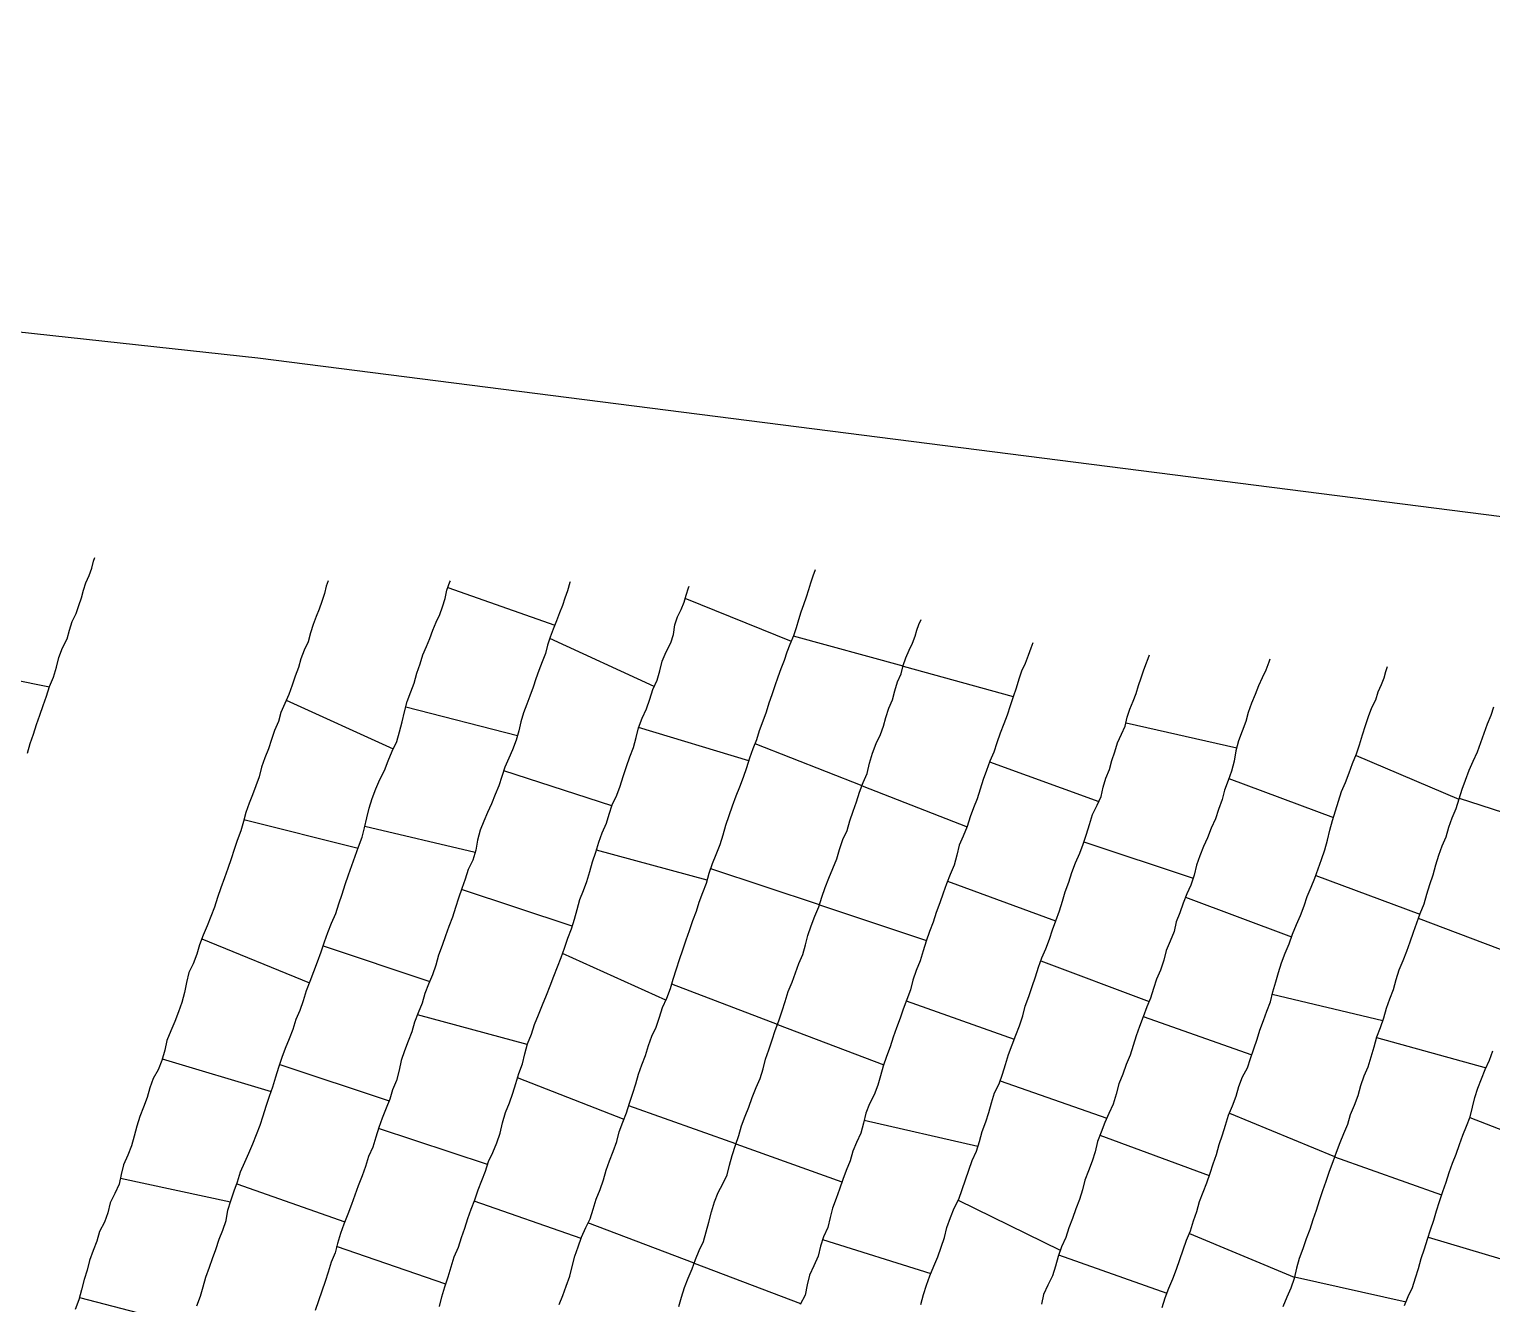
# Model space of a CAD drawing. Extents: x 703186 to 703989, y 1560402 to 1561368.
# Drawn here: x 703787.1 to 703844.8, y 1560850.6 to 1560900.9 of the extents above; entities that cross this region are included whole.
import ezdxf

# ---------------------------------------------------------------- set-up
doc = ezdxf.new("R2010")
doc.units = 0
for name, color, linetype in [('10124_2002_REAL', 30, 'Continuous'), ('AGROCAD PLL', 7, 'Continuous'), ('PANTE_2002', 7, 'Continuous')]:
    doc.layers.add(name, color=color, linetype=linetype)

msp = doc.modelspace()

# ---------------------------------------------------------------- linework, layer by layer
at = {"layer": '10124_2002_REAL'}
for points in [[(703787.0448, 1560872.3797), (703787.1499, 1560872.7579), (703787.278, 1560873.13), (703787.3974, 1560873.5001), (703787.5329, 1560873.8711), (703787.6568, 1560874.2498), (703787.7987, 1560874.621), (703787.9132, 1560875.0085), (703788.0691, 1560875.3672), (703788.1852, 1560875.7627), (703788.2803, 1560876.1531), (703788.4252, 1560876.5362), (703788.6064, 1560876.8899), (703788.6984, 1560877.2253), (703788.8073, 1560877.5685), (703788.9646, 1560877.8844), (703789.0645, 1560878.1988), (703789.1697, 1560878.4971), (703789.2556, 1560878.8028), (703789.3534, 1560879.0982), (703789.4822, 1560879.3878), (703789.581, 1560879.6699), (703789.6473, 1560879.9458), (703789.6999, 1560880.094)], [(703808.0243, 1560850.6154), (703808.1769, 1560850.9779), (703808.3014, 1560851.3467), (703808.4451, 1560851.7322), (703808.5467, 1560852.1247), (703808.6536, 1560852.5235), (703808.7816, 1560852.9005), (703808.9108, 1560853.2725), (703809.0757, 1560853.6581), (703809.248, 1560854.0035), (703809.3654, 1560854.3808), (703809.4892, 1560854.7688), (703809.6455, 1560855.1565), (703809.773, 1560855.5416), (703809.8888, 1560855.9261), (703810.02, 1560856.2898), (703810.1673, 1560856.6605), (703810.3084, 1560857.049), (703810.3955, 1560857.4357), (703810.547, 1560857.8136), (703810.6931, 1560858.1881), (703810.8074, 1560858.568), (703810.942, 1560858.9546), (703811.0515, 1560859.3295), (703811.1598, 1560859.7063), (703811.2979, 1560860.08), (703811.4365, 1560860.4466), (703811.5547, 1560860.8343), (703811.6901, 1560861.2123), (703811.8515, 1560861.5661), (703811.9933, 1560861.9596), (703812.109, 1560862.3322), (703812.2749, 1560862.7008), (703812.4276, 1560863.0874), (703812.5328, 1560863.4627), (703812.6558, 1560863.8655), (703812.7791, 1560864.2377), (703812.9054, 1560864.6188), (703813.0484, 1560865.0092), (703813.1726, 1560865.3711), (703813.3096, 1560865.7668), (703813.4542, 1560866.1359), (703813.5595, 1560866.4979), (703813.6979, 1560866.8745), (703813.84, 1560867.2509), (703813.9446, 1560867.6355), (703814.0822, 1560868.0139), (703814.2297, 1560868.3821), (703814.3829, 1560868.7639), (703814.5017, 1560869.146), (703814.6127, 1560869.5319), (703814.7416, 1560869.9111), (703814.8742, 1560870.2999), (703815.0112, 1560870.694), (703815.1594, 1560871.0505), (703815.3052, 1560871.4282), (703815.4385, 1560871.8086), (703815.5534, 1560872.1891), (703815.6843, 1560872.5556), (703815.831, 1560872.9153), (703815.9383, 1560873.2687), (703816.0787, 1560873.6499), (703816.2193, 1560874.0052), (703816.3157, 1560874.3572), (703816.4406, 1560874.6908), (703816.5606, 1560875.043), (703816.6784, 1560875.3803), (703816.7948, 1560875.7154), (703816.9199, 1560876.0457), (703817.0344, 1560876.3751), (703817.1524, 1560876.6813), (703817.2865, 1560877.0146), (703817.3919, 1560877.3361), (703817.486, 1560877.6507), (703817.5801, 1560877.953), (703817.6911, 1560878.2446), (703817.793, 1560878.5453), (703817.8821, 1560878.8345), (703817.9661, 1560879.1018), (703818.0593, 1560879.368), (703818.1533, 1560879.6281)], [(703798.9171, 1560879.1723), (703798.8357, 1560878.9697), (703798.7633, 1560878.6793), (703798.6593, 1560878.3618), (703798.5553, 1560878.0598), (703798.4431, 1560877.7642), (703798.326, 1560877.4458), (703798.2149, 1560877.1162), (703798.1198, 1560876.7722), (703797.9631, 1560876.4376), (703797.8345, 1560876.0966), (703797.7374, 1560875.7509), (703797.6156, 1560875.4091), (703797.4944, 1560875.0588), (703797.3615, 1560874.6947), (703797.1985, 1560874.3357), (703797.047, 1560873.9838), (703796.9467, 1560873.6192), (703796.7976, 1560873.2714), (703796.6761, 1560872.9069), (703796.5582, 1560872.5491), (703796.414, 1560872.1884), (703796.2847, 1560871.8164), (703796.1881, 1560871.4431), (703796.0521, 1560871.0845), (703795.9273, 1560870.7323), (703795.7874, 1560870.3947), (703795.6557, 1560870.0386), (703795.5652, 1560869.6796), (703795.4614, 1560869.3095), (703795.3193, 1560868.9345), (703795.205, 1560868.5768), (703795.0883, 1560868.2016), (703794.9466, 1560867.8268), (703794.8146, 1560867.4573), (703794.681, 1560867.0662), (703794.545, 1560866.6774), (703794.4257, 1560866.3029), (703794.2867, 1560865.9347), (703794.1399, 1560865.5639), (703793.9824, 1560865.1886), (703793.829, 1560864.8123), (703793.7257, 1560864.4421), (703793.5877, 1560864.0649), (703793.4166, 1560863.7226), (703793.3193, 1560863.3281), (703793.2383, 1560862.9315), (703793.1359, 1560862.5406), (703793.0074, 1560862.1642), (703792.8585, 1560861.7832), (703792.7006, 1560861.4115), (703792.5475, 1560861.0403), (703792.4645, 1560860.6508), (703792.3446, 1560860.2518), (703792.1999, 1560859.8774), (703792.0002, 1560859.533), (703791.8716, 1560859.1687), (703791.7649, 1560858.7849), (703791.6253, 1560858.4019), (703791.4813, 1560858.0376), (703791.3664, 1560857.6575), (703791.2528, 1560857.2596), (703791.1556, 1560856.885), (703791.0055, 1560856.5077), (703790.8371, 1560856.1329), (703790.7476, 1560855.7541), (703790.6634, 1560855.3639), (703790.4912, 1560855.0012), (703790.3051, 1560854.6322), (703790.2167, 1560854.2367), (703790.0819, 1560853.8619), (703789.8825, 1560853.4942), (703789.7839, 1560853.1142), (703789.636, 1560852.7492), (703789.4979, 1560852.3557), (703789.399, 1560851.9793), (703789.283, 1560851.6022), (703789.1708, 1560851.2021), (703789.0669, 1560850.8049), (703788.9294, 1560850.417)], [(703793.7228, 1560850.5626), (703793.875, 1560850.9524), (703793.9832, 1560851.3168), (703794.0873, 1560851.6939), (703794.2277, 1560852.0876), (703794.3505, 1560852.4388), (703794.4815, 1560852.7952), (703794.6066, 1560853.1976), (703794.7499, 1560853.5488), (703794.8814, 1560853.9369), (703794.9518, 1560854.3462), (703795.0671, 1560854.7108), (703795.2004, 1560855.098), (703795.3302, 1560855.4646), (703795.4481, 1560855.8488), (703795.6196, 1560856.2327), (703795.7845, 1560856.5872), (703795.9438, 1560856.9597), (703796.0789, 1560857.3311), (703796.231, 1560857.693), (703796.3421, 1560858.0665), (703796.4672, 1560858.4448), (703796.5958, 1560858.8438), (703796.7294, 1560859.2141), (703796.8506, 1560859.6), (703796.966, 1560859.9876), (703797.0945, 1560860.3751), (703797.2295, 1560860.7362), (703797.3873, 1560861.1114), (703797.5303, 1560861.487), (703797.6513, 1560861.8728), (703797.8089, 1560862.2376), (703797.9353, 1560862.6199), (703798.0543, 1560863.007), (703798.2077, 1560863.3809), (703798.3507, 1560863.7646), (703798.4898, 1560864.1385), (703798.6307, 1560864.5304), (703798.7655, 1560864.9317), (703798.9012, 1560865.2994), (703799.0435, 1560865.6726), (703799.2094, 1560866.0482), (703799.3274, 1560866.4349), (703799.4666, 1560866.8098), (703799.5832, 1560867.1895), (703799.7142, 1560867.5773), (703799.8462, 1560867.9425), (703799.9725, 1560868.315), (703800.1157, 1560868.6802), (703800.2475, 1560869.06), (703800.3437, 1560869.434), (703800.4336, 1560869.8166), (703800.5362, 1560870.2085), (703800.6473, 1560870.5862), (703800.7876, 1560870.9623), (703800.9508, 1560871.3357), (703801.1404, 1560871.6963), (703801.2804, 1560872.0777), (703801.4383, 1560872.4503), (703801.6171, 1560872.8292), (703801.7307, 1560873.219), (703801.8344, 1560873.612), (703801.9303, 1560874.0078), (703802.0327, 1560874.4082), (703802.1703, 1560874.7895), (703802.3015, 1560875.1423), (703802.4065, 1560875.5333), (703802.5409, 1560875.9017), (703802.6544, 1560876.2532), (703802.7926, 1560876.5832), (703802.9282, 1560876.902), (703803.0479, 1560877.2279), (703803.172, 1560877.545), (703803.3142, 1560877.8439), (703803.4189, 1560878.1498), (703803.5285, 1560878.4745), (703803.6009, 1560878.8066), (703803.7163, 1560879.1328), (703803.738, 1560879.1713)], [(703808.464, 1560879.1317), (703808.4542, 1560879.1047), (703808.3591, 1560878.7842), (703808.2579, 1560878.488), (703808.163, 1560878.2022), (703808.0434, 1560877.9147), (703807.9223, 1560877.5937), (703807.7939, 1560877.2733), (703807.6749, 1560876.9516), (703807.57, 1560876.6306), (703807.4834, 1560876.3081), (703807.3565, 1560875.9785), (703807.2272, 1560875.6421), (703807.1134, 1560875.3088), (703807.0017, 1560874.9736), (703806.878, 1560874.6291), (703806.7523, 1560874.307), (703806.627, 1560873.9709), (703806.522, 1560873.6092), (703806.4422, 1560873.2552), (703806.3337, 1560872.8903), (703806.1897, 1560872.5099), (703806.0381, 1560872.1734), (703805.8896, 1560871.8237), (703805.7711, 1560871.4546), (703805.6432, 1560871.0906), (703805.5015, 1560870.7385), (703805.3603, 1560870.3805), (703805.1986, 1560870.0329), (703805.0513, 1560869.6861), (703804.9059, 1560869.331), (703804.8063, 1560868.9437), (703804.7338, 1560868.5437), (703804.6207, 1560868.1552), (703804.4412, 1560867.7824), (703804.3246, 1560867.4065), (703804.1882, 1560867.0318), (703804.059, 1560866.6571), (703803.933, 1560866.2846), (703803.8144, 1560865.9035), (703803.681, 1560865.5325), (703803.5452, 1560865.1615), (703803.4085, 1560864.7838), (703803.2656, 1560864.4096), (703803.1615, 1560864.0136), (703803.0341, 1560863.6291), (703802.8748, 1560863.2614), (703802.7249, 1560862.8907), (703802.6218, 1560862.51), (703802.4692, 1560862.1318), (703802.3163, 1560861.7643), (703802.2134, 1560861.3781), (703802.0658, 1560861.0082), (703801.9259, 1560860.6246), (703801.7971, 1560860.2531), (703801.7152, 1560859.8633), (703801.6051, 1560859.4628), (703801.446, 1560859.0905), (703801.3431, 1560858.7246), (703801.2044, 1560858.3598), (703801.0464, 1560857.9767), (703800.9129, 1560857.6027), (703800.7924, 1560857.2178), (703800.6692, 1560856.8321), (703800.5101, 1560856.4533), (703800.3804, 1560856.0589), (703800.2492, 1560855.6919), (703800.0966, 1560855.3078), (703799.9677, 1560854.927), (703799.8312, 1560854.5607), (703799.6852, 1560854.1768), (703799.529, 1560853.7932), (703799.4018, 1560853.419), (703799.2783, 1560853.0214), (703799.1823, 1560852.6583), (703799.0326, 1560852.2864), (703798.907, 1560851.8991), (703798.7924, 1560851.531), (703798.66, 1560851.1465), (703798.5268, 1560850.7599), (703798.3938, 1560850.386)], [(703803.3019, 1560850.5404), (703803.3981, 1560850.9258), (703803.519, 1560851.3197), (703803.6524, 1560851.7087), (703803.7611, 1560852.1077), (703803.8884, 1560852.4986), (703804.0562, 1560852.8778), (703804.1743, 1560853.2593), (703804.3004, 1560853.6246), (703804.4303, 1560854.0094), (703804.5593, 1560854.3765), (703804.702, 1560854.7544), (703804.8339, 1560855.1449), (703804.9724, 1560855.5075), (703805.1153, 1560855.8858), (703805.2396, 1560856.2607), (703805.4075, 1560856.6126), (703805.573, 1560857.0042), (703805.6957, 1560857.3847), (703805.7923, 1560857.7916), (703805.9081, 1560858.1921), (703806.0681, 1560858.5762), (703806.1941, 1560858.9591), (703806.3223, 1560859.3414), (703806.4356, 1560859.7372), (703806.5834, 1560860.1174), (703806.6718, 1560860.5059), (703806.7789, 1560860.9039), (703806.9332, 1560861.2839), (703807.0589, 1560861.6646), (703807.2124, 1560862.0511), (703807.3766, 1560862.4374), (703807.5262, 1560862.8203), (703807.6781, 1560863.1938), (703807.8154, 1560863.5766), (703807.9616, 1560863.9476), (703808.1065, 1560864.316), (703808.2373, 1560864.6845), (703808.3765, 1560865.0735), (703808.5109, 1560865.4391), (703808.6375, 1560865.8231), (703808.7382, 1560866.2029), (703808.8465, 1560866.5964), (703808.9854, 1560866.9508), (703809.123, 1560867.3152), (703809.2409, 1560867.707), (703809.3511, 1560868.0815), (703809.4732, 1560868.4687), (703809.5889, 1560868.8613), (703809.7296, 1560869.2324), (703809.898, 1560869.6129), (703810.0062, 1560869.968), (703810.1244, 1560870.334), (703810.3095, 1560870.7104), (703810.4414, 1560871.0745), (703810.5592, 1560871.4537), (703810.6856, 1560871.8535), (703810.8227, 1560872.2284), (703810.9583, 1560872.5972), (703811.0628, 1560872.9894), (703811.1583, 1560873.3686), (703811.3063, 1560873.7599), (703811.4707, 1560874.1187), (703811.6025, 1560874.5086), (703811.7262, 1560874.8877), (703811.8932, 1560875.251), (703812.0069, 1560875.6279), (703812.1009, 1560876.003), (703812.2465, 1560876.3784), (703812.431, 1560876.7213), (703812.5453, 1560877.0628), (703812.5938, 1560877.4329), (703812.7042, 1560877.751), (703812.8464, 1560878.047), (703812.9585, 1560878.334), (703813.0355, 1560878.6109), (703813.1332, 1560878.8926), (703813.1586, 1560878.9578)], [(703812.7483, 1560850.5349), (703812.8644, 1560850.9122), (703812.9707, 1560851.2898), (703813.1192, 1560851.661), (703813.2762, 1560852.0319), (703813.4133, 1560852.3932), (703813.5566, 1560852.7458), (703813.7276, 1560853.0999), (703813.8287, 1560853.4822), (703813.9324, 1560853.8717), (703814.04, 1560854.2722), (703814.1649, 1560854.6683), (703814.3089, 1560855.0326), (703814.4891, 1560855.3866), (703814.6613, 1560855.7373), (703814.7568, 1560856.1219), (703814.8564, 1560856.5004), (703814.9842, 1560856.9061), (703815.1187, 1560857.2831), (703815.2277, 1560857.6653), (703815.3762, 1560858.0497), (703815.5199, 1560858.4118), (703815.6479, 1560858.7915), (703815.8036, 1560859.1754), (703815.9609, 1560859.5424), (703816.0778, 1560859.916), (703816.1771, 1560860.2991), (703816.3097, 1560860.672), (703816.4416, 1560861.0633), (703816.5605, 1560861.4346), (703816.7044, 1560861.8138), (703816.8307, 1560862.2021), (703816.948, 1560862.5806), (703817.0688, 1560862.9693), (703817.2266, 1560863.3363), (703817.3603, 1560863.7033), (703817.4828, 1560864.0775), (703817.6419, 1560864.4297), (703817.7532, 1560864.8068), (703817.8471, 1560865.1837), (703817.9722, 1560865.5544), (703818.1146, 1560865.9396), (703818.2782, 1560866.3139), (703818.4021, 1560866.686), (703818.533, 1560867.0768), (703818.6775, 1560867.4397), (703818.8354, 1560867.823), (703818.9913, 1560868.1993), (703819.0898, 1560868.5792), (703819.2215, 1560868.9662), (703819.3944, 1560869.3229), (703819.5067, 1560869.7019), (703819.6392, 1560870.0883), (703819.765, 1560870.4522), (703819.8844, 1560870.8323), (703820.0336, 1560871.2134), (703820.1868, 1560871.5744), (703820.284, 1560871.9738), (703820.3913, 1560872.3716), (703820.5409, 1560872.7507), (703820.7075, 1560873.1059), (703820.8284, 1560873.4403), (703820.9241, 1560873.7881), (703821.0361, 1560874.145), (703821.1853, 1560874.4788), (703821.28, 1560874.8381), (703821.3867, 1560875.1835), (703821.5229, 1560875.51), (703821.611, 1560875.8325), (703821.7118, 1560876.1368), (703821.8446, 1560876.4356), (703821.9792, 1560876.7174), (703822.0847, 1560876.9847), (703822.15, 1560877.2255), (703822.2275, 1560877.4527), (703822.3149, 1560877.6463)], [(703826.7302, 1560876.7288), (703826.6435, 1560876.5125), (703826.5453, 1560876.2276), (703826.4213, 1560875.9138), (703826.2797, 1560875.6067), (703826.174, 1560875.2877), (703826.0647, 1560874.9432), (703825.9488, 1560874.5973), (703825.8304, 1560874.2416), (703825.706, 1560873.8797), (703825.579, 1560873.5252), (703825.438, 1560873.1658), (703825.3049, 1560872.7869), (703825.1822, 1560872.4172), (703825.0295, 1560872.0587), (703824.8954, 1560871.6895), (703824.7629, 1560871.3413), (703824.6479, 1560870.9543), (703824.5325, 1560870.5756), (703824.3829, 1560870.2176), (703824.2501, 1560869.8624), (703824.1371, 1560869.4741), (703823.9754, 1560869.1042), (703823.8191, 1560868.7393), (703823.7302, 1560868.345), (703823.6223, 1560867.9525), (703823.458, 1560867.5846), (703823.3224, 1560867.2176), (703823.1842, 1560866.8471), (703823.0538, 1560866.4678), (703822.9152, 1560866.0887), (703822.7878, 1560865.7119), (703822.6408, 1560865.3335), (703822.5186, 1560864.9535), (703822.3974, 1560864.5692), (703822.2791, 1560864.1809), (703822.1251, 1560863.8045), (703821.9926, 1560863.4178), (703821.8907, 1560863.0315), (703821.7453, 1560862.6552), (703821.6101, 1560862.2762), (703821.4844, 1560861.9175), (703821.349, 1560861.5347), (703821.2098, 1560861.162), (703821.0902, 1560860.7894), (703820.9495, 1560860.4072), (703820.8236, 1560860.0205), (703820.7182, 1560859.6439), (703820.605, 1560859.27), (703820.4651, 1560858.8969), (703820.278, 1560858.5353), (703820.1315, 1560858.1685), (703820.0402, 1560857.7727), (703819.9302, 1560857.3825), (703819.7657, 1560857.0122), (703819.6231, 1560856.6642), (703819.5165, 1560856.2896), (703819.3573, 1560855.9127), (703819.2239, 1560855.555), (703819.0897, 1560855.1659), (703818.9668, 1560854.7966), (703818.8168, 1560854.4266), (703818.7219, 1560854.0483), (703818.6316, 1560853.6615), (703818.4566, 1560853.2948), (703818.3378, 1560852.9188), (703818.2468, 1560852.5324), (703818.0766, 1560852.1495), (703817.9147, 1560851.7735), (703817.8174, 1560851.3985), (703817.7415, 1560850.9877), (703817.5373, 1560850.6195)], [(703822.299, 1560850.6124), (703822.4069, 1560851.0099), (703822.5327, 1560851.386), (703822.6626, 1560851.7536), (703822.8164, 1560852.135), (703822.9777, 1560852.4981), (703823.1066, 1560852.8819), (703823.2358, 1560853.2584), (703823.3358, 1560853.6587), (703823.4795, 1560854.0517), (703823.6255, 1560854.4161), (703823.803, 1560854.7774), (703823.9417, 1560855.1586), (703824.068, 1560855.5411), (703824.1989, 1560855.917), (703824.3349, 1560856.2976), (703824.4961, 1560856.6732), (703824.6155, 1560857.0557), (703824.7205, 1560857.4492), (703824.8697, 1560857.8269), (703824.99, 1560858.1915), (703825.0943, 1560858.5769), (703825.2059, 1560858.9663), (703825.394, 1560859.3214), (703825.5272, 1560859.7029), (703825.6449, 1560860.0882), (703825.7653, 1560860.4789), (703825.9083, 1560860.8631), (703826.0584, 1560861.245), (703826.203, 1560861.6203), (703826.3248, 1560862.0076), (703826.4239, 1560862.3968), (703826.5688, 1560862.7788), (703826.697, 1560863.1666), (703826.8271, 1560863.5424), (703826.944, 1560863.9292), (703827.0821, 1560864.2991), (703827.2369, 1560864.6547), (703827.379, 1560865.0306), (703827.5037, 1560865.4022), (703827.628, 1560865.7616), (703827.7712, 1560866.1479), (703827.8904, 1560866.5282), (703828.0051, 1560866.9003), (703828.1447, 1560867.2837), (703828.2659, 1560867.6691), (703828.4113, 1560868.0456), (703828.5826, 1560868.4271), (703828.7136, 1560868.7826), (703828.8441, 1560869.1774), (703828.9604, 1560869.5601), (703829.084, 1560869.9535), (703829.2618, 1560870.3176), (703829.4158, 1560870.6662), (703829.5033, 1560871.0389), (703829.6071, 1560871.3919), (703829.753, 1560871.7257), (703829.8496, 1560872.0849), (703829.9634, 1560872.4323), (703830.0622, 1560872.783), (703830.2194, 1560873.1268), (703830.3738, 1560873.4457), (703830.4514, 1560873.7889), (703830.5488, 1560874.1149), (703830.6845, 1560874.4262), (703830.8087, 1560874.7284), (703830.8962, 1560875.042), (703831.0016, 1560875.3427), (703831.0993, 1560875.6187), (703831.1873, 1560875.8715), (703831.2793, 1560876.1063), (703831.3355, 1560876.2478)], [(703836.0773, 1560876.0897), (703836.0333, 1560875.9604), (703835.9254, 1560875.65), (703835.7779, 1560875.3492), (703835.6366, 1560875.025), (703835.4967, 1560874.6924), (703835.3521, 1560874.3451), (703835.2224, 1560873.9838), (703835.1261, 1560873.6185), (703834.9907, 1560873.2471), (703834.8448, 1560872.8633), (703834.7404, 1560872.469), (703834.6654, 1560872.0628), (703834.568, 1560871.67), (703834.4282, 1560871.2941), (703834.2942, 1560870.9197), (703834.2014, 1560870.5402), (703834.0478, 1560870.1464), (703833.9284, 1560869.778), (703833.7629, 1560869.4123), (703833.6245, 1560869.0398), (703833.4603, 1560868.6881), (703833.3147, 1560868.325), (703833.1787, 1560867.9601), (703833.0905, 1560867.5551), (703832.9596, 1560867.1715), (703832.8031, 1560866.8254), (703832.6649, 1560866.4554), (703832.5311, 1560866.0778), (703832.3767, 1560865.7212), (703832.3075, 1560865.334), (703832.1399, 1560864.9599), (703831.9888, 1560864.5884), (703831.8929, 1560864.2105), (703831.7579, 1560863.8149), (703831.6046, 1560863.4614), (703831.4915, 1560863.0904), (703831.3665, 1560862.7056), (703831.219, 1560862.3589), (703831.0832, 1560861.975), (703830.9346, 1560861.591), (703830.8047, 1560861.2194), (703830.6838, 1560860.8415), (703830.5644, 1560860.4513), (703830.415, 1560860.095), (703830.2743, 1560859.7128), (703830.1153, 1560859.3216), (703830.018, 1560858.9158), (703829.9018, 1560858.5279), (703829.7282, 1560858.162), (703829.5729, 1560857.7942), (703829.4197, 1560857.4238), (703829.2809, 1560857.0461), (703829.1822, 1560856.6468), (703829.0662, 1560856.2726), (703828.9204, 1560855.8966), (703828.7821, 1560855.5238), (703828.6801, 1560855.1466), (703828.5663, 1560854.7567), (703828.4217, 1560854.3962), (703828.2844, 1560854.0119), (703828.1449, 1560853.6405), (703828.0227, 1560853.266), (703827.8541, 1560852.8908), (703827.719, 1560852.509), (703827.6185, 1560852.1359), (703827.5027, 1560851.7561), (703827.3155, 1560851.3838), (703827.1466, 1560851.0198), (703827.0622, 1560850.6355)], [(703831.8305, 1560850.4969), (703831.9491, 1560850.8852), (703832.0895, 1560851.2632), (703832.2453, 1560851.633), (703832.3961, 1560852.0161), (703832.5297, 1560852.3887), (703832.6552, 1560852.7747), (703832.7939, 1560853.1578), (703832.9454, 1560853.5202), (703833.0669, 1560853.9141), (703833.1967, 1560854.2876), (703833.3025, 1560854.677), (703833.4487, 1560855.0555), (703833.5864, 1560855.4243), (703833.7185, 1560855.8029), (703833.847, 1560856.1669), (703833.9687, 1560856.543), (703834.083, 1560856.9351), (703834.2047, 1560857.3136), (703834.3262, 1560857.6931), (703834.4507, 1560858.084), (703834.6052, 1560858.4591), (703834.7505, 1560858.8368), (703834.8602, 1560859.2233), (703835.0038, 1560859.5965), (703835.1964, 1560859.955), (703835.3164, 1560860.33), (703835.4515, 1560860.7055), (703835.5774, 1560861.0868), (703835.6911, 1560861.4458), (703835.8275, 1560861.8193), (703835.9634, 1560862.1984), (703836.1069, 1560862.5607), (703836.2012, 1560862.9595), (703836.3141, 1560863.3474), (703836.4266, 1560863.7245), (703836.54, 1560864.1066), (703836.6806, 1560864.48), (703836.8378, 1560864.8441), (703836.9784, 1560865.2278), (703837.1293, 1560865.612), (703837.2872, 1560865.9745), (703837.4293, 1560866.3542), (703837.5556, 1560866.7236), (703837.7114, 1560867.0908), (703837.8545, 1560867.4461), (703837.9906, 1560867.8099), (703838.1187, 1560868.1799), (703838.2468, 1560868.5546), (703838.3547, 1560868.9393), (703838.4505, 1560869.3328), (703838.5497, 1560869.718), (703838.6678, 1560870.0931), (703838.7895, 1560870.476), (703838.912, 1560870.8625), (703839.061, 1560871.2218), (703839.2118, 1560871.5916), (703839.3458, 1560871.966), (703839.5049, 1560872.3413), (703839.6159, 1560872.7012), (703839.7412, 1560873.0921), (703839.8596, 1560873.4617), (703839.973, 1560873.8275), (703840.1034, 1560874.1758), (703840.2588, 1560874.4842), (703840.3568, 1560874.7971), (703840.4832, 1560875.0888), (703840.5981, 1560875.3441), (703840.6614, 1560875.5916), (703840.7185, 1560875.7919)], [(703844.9113, 1560874.194), (703844.7967, 1560873.8566), (703844.6508, 1560873.5152), (703844.5241, 1560873.1561), (703844.3959, 1560872.7867), (703844.2568, 1560872.4096), (703844.0948, 1560872.0447), (703843.9283, 1560871.687), (703843.7952, 1560871.2999), (703843.6623, 1560870.9352), (703843.5412, 1560870.5589), (703843.4251, 1560870.1825), (703843.2624, 1560869.8128), (703843.1362, 1560869.4414), (703843.0236, 1560869.0611), (703842.8631, 1560868.705), (703842.7398, 1560868.3389), (703842.6203, 1560867.953), (703842.5175, 1560867.56), (703842.3826, 1560867.1787), (703842.2687, 1560866.7923), (703842.1519, 1560866.4176), (703842.0022, 1560866.0372), (703841.8621, 1560865.6669), (703841.7397, 1560865.2914), (703841.6062, 1560864.9164), (703841.467, 1560864.5504), (703841.3262, 1560864.1745), (703841.1757, 1560863.8063), (703841.0576, 1560863.4331), (703840.9409, 1560863.0376), (703840.797, 1560862.6674), (703840.668, 1560862.299), (703840.5703, 1560861.9134), (703840.4352, 1560861.5377), (703840.2872, 1560861.1665), (703840.1787, 1560860.7747), (703840.0627, 1560860.3789), (703839.9475, 1560859.9857), (703839.7953, 1560859.6228), (703839.6629, 1560859.2424), (703839.5505, 1560858.8468), (703839.4015, 1560858.4669), (703839.2507, 1560858.1062), (703839.1461, 1560857.7177), (703838.9897, 1560857.3476), (703838.8358, 1560856.9919), (703838.6938, 1560856.6213), (703838.5609, 1560856.2481), (703838.4244, 1560855.8674), (703838.2901, 1560855.4731), (703838.153, 1560855.1), (703838.0304, 1560854.7105), (703837.902, 1560854.3232), (703837.7752, 1560853.9626), (703837.6565, 1560853.5808), (703837.5153, 1560853.2091), (703837.3765, 1560852.8193), (703837.2362, 1560852.4351), (703837.1261, 1560852.0512), (703837.0368, 1560851.6508), (703836.906, 1560851.2664), (703836.7474, 1560850.9028), (703836.5941, 1560850.5288)], [(703841.3939, 1560850.5744), (703841.5453, 1560850.9361), (703841.7062, 1560851.2955), (703841.8323, 1560851.665), (703841.9485, 1560852.0417), (703842.0464, 1560852.4323), (703842.1776, 1560852.817), (703842.3056, 1560853.1945), (703842.4161, 1560853.5657), (703842.5465, 1560853.9403), (703842.6602, 1560854.3138), (703842.773, 1560854.689), (703842.9025, 1560855.0772), (703843.0418, 1560855.4492), (703843.1605, 1560855.8275), (703843.2925, 1560856.1897), (703843.4282, 1560856.5564), (703843.5712, 1560856.9308), (703843.6951, 1560857.2967), (703843.8404, 1560857.6533), (703843.9865, 1560858.0286), (703844.0811, 1560858.4001), (703844.1693, 1560858.7847), (703844.2857, 1560859.1584), (703844.4334, 1560859.5264), (703844.5838, 1560859.8943), (703844.7485, 1560860.2635), (703844.8781, 1560860.6345)]]:
    msp.add_lwpolyline(points, dxfattribs=at)
at = {"layer": 'AGROCAD PLL', "color": 3, "true_color": 0x00ff00}
for points in [[(703803.6388, 1560878.9137), (703807.8537, 1560877.4226)], [(703817.1935, 1560876.7834), (703812.9968, 1560878.4719)], [(703811.7774, 1560874.9991), (703807.656, 1560876.8937)], [(703821.6032, 1560875.8041), (703817.2751, 1560876.9864)], [(703783.5372, 1560875.8732), (703787.9078, 1560874.9901)], [(703821.6032, 1560875.8041), (703825.9548, 1560874.6153)], [(703821.6032, 1560875.8041), (703825.9548, 1560874.6153)], [(703815.5189, 1560872.0749), (703811.1661, 1560873.3893)], [(703830.4025, 1560873.5726), (703834.7711, 1560872.5848)], [(703819.9836, 1560871.0856), (703815.7593, 1560872.7394)], [(703810.1115, 1560870.2942), (703805.8413, 1560871.6732)], [(703819.9836, 1560871.0856), (703824.1333, 1560869.461)], [(703819.9836, 1560871.0856), (703824.1317, 1560869.4617)], [(703819.9836, 1560871.0856), (703824.1333, 1560869.461)], [(703819.9836, 1560871.0856), (703824.1317, 1560869.4617)], [(703843.5531, 1560870.5957), (703847.8705, 1560869.2063)], [(703800.3578, 1560869.4941), (703804.7126, 1560868.4708)], [(703813.8693, 1560867.3587), (703809.4965, 1560868.5479)], [(703828.7431, 1560868.8717), (703833.0536, 1560867.4469)], [(703818.3015, 1560866.3838), (703814.0092, 1560867.8131)], [(703823.3626, 1560867.3263), (703827.6245, 1560865.7516)], [(703823.3626, 1560867.3263), (703827.6243, 1560865.7517)], [(703818.3015, 1560866.3838), (703822.5262, 1560864.9771)], [(703818.3015, 1560866.3838), (703822.5262, 1560864.9771)], [(703832.7508, 1560866.6855), (703836.9393, 1560865.1211)], [(703841.9389, 1560865.8698), (703846.1469, 1560864.2778)], [(703812.2445, 1560862.6333), (703808.1615, 1560864.4709)], [(703816.6503, 1560861.6714), (703812.4748, 1560863.2559)], [(703836.1776, 1560862.8595), (703840.5396, 1560861.8281)], [(703821.7272, 1560862.6046), (703825.9945, 1560861.0823)], [(703806.772, 1560860.8781), (703802.4333, 1560862.0456)], [(703816.6503, 1560861.6714), (703820.8431, 1560860.0803)], [(703816.6503, 1560861.6714), (703820.8431, 1560860.0803)], [(703831.0861, 1560861.9833), (703835.3665, 1560860.4691)], [(703840.2842, 1560861.1556), (703844.6118, 1560859.9572)], [(703792.3626, 1560860.3117), (703796.6595, 1560859.0204)], [(703796.9978, 1560860.0834), (703801.3154, 1560858.6516)], [(703810.5889, 1560857.921), (703806.3852, 1560859.561)], [(703825.4362, 1560859.4421), (703829.6478, 1560857.9716)], [(703815.0019, 1560856.9557), (703810.7759, 1560858.4634)], [(703834.4838, 1560858.1644), (703838.6345, 1560856.4548)], [(703805.2005, 1560856.1429), (703800.9021, 1560857.568)], [(703843.975, 1560857.999), (703848.1499, 1560856.3738)], [(703838.6309, 1560856.4447), (703842.8567, 1560854.9399)], [(703795.3025, 1560855.3864), (703799.5634, 1560853.8778)], [(703808.8946, 1560853.2259), (703804.6779, 1560854.6905)], [(703823.7816, 1560854.7338), (703827.8066, 1560852.7565)], [(703813.3593, 1560852.2508), (703809.1672, 1560853.8415)], [(703818.4226, 1560853.1871), (703822.6962, 1560851.8368)], [(703832.9047, 1560853.4229), (703837.0459, 1560851.6917)], [(703827.742, 1560852.5741), (703832.0148, 1560851.0621)], [(703813.3593, 1560852.2508), (703817.5583, 1560850.6574)], [(703813.3593, 1560852.2508), (703817.5583, 1560850.6574)], [(703837.0489, 1560851.7051), (703841.4558, 1560850.7223)], [(703789.092, 1560850.9009), (703793.4057, 1560849.7725)]]:
    msp.add_lwpolyline(points, dxfattribs=at)
at = {"layer": 'AGROCAD PLL', "color": 1, "true_color": 0xff0000}
for points in [[(703797.2562, 1560874.4629), (703801.4825, 1560872.544)], [(703801.9808, 1560874.2053), (703806.3895, 1560873.0778)], [(703825.0204, 1560872.0335), (703829.3286, 1560870.4687)], [(703795.5849, 1560869.7579), (703800.0927, 1560868.6215)], [(703808.5476, 1560865.5505), (703804.1746, 1560866.9923)], [(703793.924, 1560865.0453), (703798.1789, 1560863.3107)], [(703827.0361, 1560864.1758), (703831.3127, 1560862.5792)], [(703820.0686, 1560857.8958), (703824.5547, 1560856.861)], [(703829.3722, 1560857.2945), (703833.6858, 1560855.7092)], [(703842.3309, 1560853.2796), (703846.7004, 1560851.9788)], [(703803.555, 1560851.4248), (703799.2468, 1560852.9022)]]:
    msp.add_lwpolyline(points, dxfattribs=at)
at = {"layer": 'AGROCAD PLL', "color": 5, "true_color": 0x0000ff}
for points in [[(703839.481, 1560872.2849), (703843.5425, 1560870.563)], [(703839.481, 1560872.2849), (703843.5425, 1560870.5631)], [(703834.4579, 1560871.3739), (703838.5875, 1560869.8381)], [(703837.8934, 1560867.5501), (703841.9942, 1560866.016)], [(703798.7134, 1560864.7767), (703802.9192, 1560863.364)], [(703815.0019, 1560856.9557), (703819.1915, 1560855.461)], [(703815.0019, 1560856.9557), (703819.1915, 1560855.461)], [(703790.716, 1560855.6076), (703795.0546, 1560854.6714)]]:
    msp.add_lwpolyline(points, dxfattribs=at)
at = {"layer": 'PANTE_2002'}
msp.add_lwpolyline([(703677.073, 1560900.9392), (703796.1357, 1560887.9746), (703901.9693, 1560874.4808), (703919.0624, 1560870.5188), (703920.614, 1560864.9515), (703924.0006, 1560860.9298), (703931.3031, 1560857.2256), (703937.124, 1560852.9923), (703942.7332, 1560848.2298), (703949.4007, 1560844.1023), (703953.634, 1560841.6681), (703955.0407, 1560840.8526), (703955.0407, 1560840.8526), (703955.6052, 1560828.3225), (703954.0177, 1560816.575), (703951.6364, 1560810.0662), (703949.7314, 1560803.0812), (703949.2552, 1560789.5874)], dxfattribs=at)

doc.saveas('drawing.dxf')
